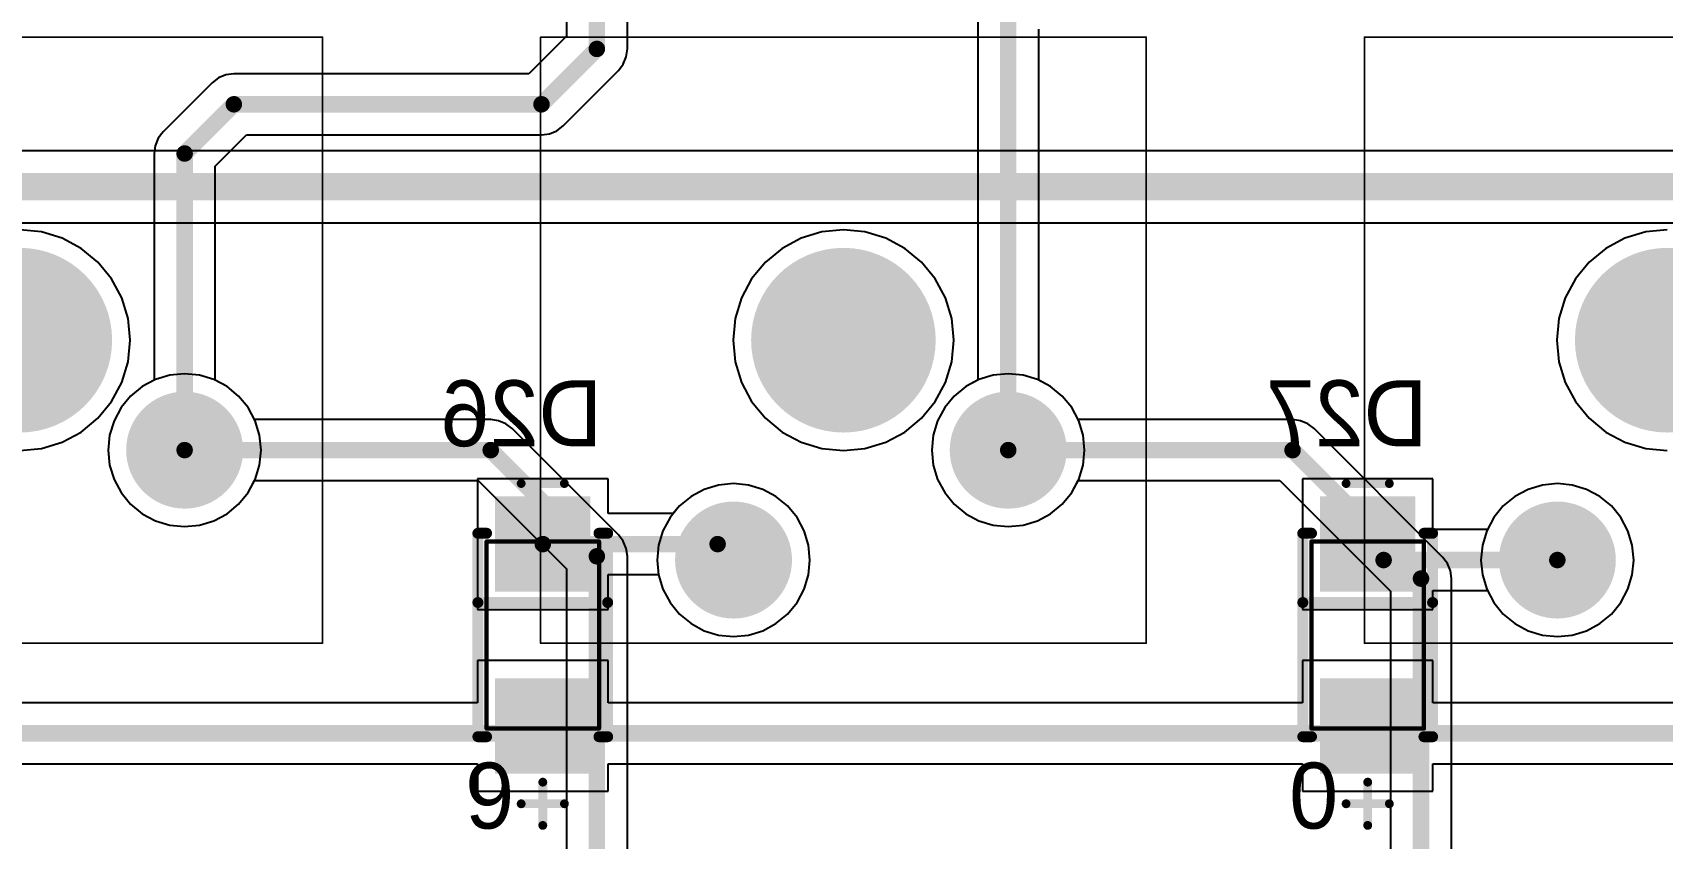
# Model space of a CAD drawing. Header units: millimetres. Extents: x 25 to 374, y 23 to 150.
# Drawn here: x 187.71 to 225.39, y 99.7 to 118.32 of the extents above; entities that cross this region are included whole.
import ezdxf

# ---------------------------------------------------------------- set-up
doc = ezdxf.new("R2010")
doc.units = ezdxf.units.MM
for name, color, linetype in [('BottomLayer', 5, 'Continuous'), ('BottomOverlay', 54, 'Continuous'), ('BottomPaste', 16, 'Continuous'), ('BottomSolder', 6, 'Continuous'), ('Mechanical1', 6, 'Continuous'), ('Mechanical13', 56, 'Continuous'), ('Mechanical15', 56, 'Continuous'), ('MultiLayer', 9, 'Continuous'), ('PadHoleLayer', 156, 'Continuous'), ('TopLayer', 1, 'Continuous'), ('TopOverlay', 2, 'Continuous'), ('TopSolder', 216, 'Continuous')]:
    doc.layers.add(name, color=color, linetype=linetype)

# ---------------------------------------------------------------- blocks, each defined once
blk = doc.blocks.new('SMA_DO_214AC__S1_B_54')
at = {"layer": 'BottomLayer'}
for points in [[(-1.1, -1), (-1.1, 1), (-3.1, -1), (-3.1, 1)], [(3.1, -1), (3.1, 1), (1.1, -1), (1.1, 1)]]:
    blk.add_solid(points, dxfattribs=at)
at = {"layer": 'BottomOverlay', "const_width": 0.254}
for points in [[(-2.35, 1.3), (-2.35, 1.5)], [(2.35, 1.5), (-2.35, 1.5)], [(-0.75, -1.5), (-0.75, 1.5)], [(2.35, 1.3), (2.35, 1.5)], [(-2.35, -1.5), (-2.35, -1.3)], [(2.35, -1.5), (-2.35, -1.5)], [(2.35, -1.5), (2.35, -1.3)]]:
    blk.add_lwpolyline(points, dxfattribs=at)
at = {"layer": 'BottomOverlay', "const_width": 0.127}
for points in [[(-2.414, 1.5, 1), (-2.287, 1.5, 1)], [(-2.414, 1.5, 1), (-2.287, 1.5, 1)], [(-0.814, 1.5, 1), (-0.687, 1.5, 1)], [(2.287, 1.5, 1), (2.414, 1.5, 1)], [(2.287, 1.5, 1), (2.414, 1.5, 1)], [(-2.414, 1.3, 1), (-2.287, 1.3, 1)], [(2.287, 1.3, 1), (2.414, 1.3, 1)], [(-2.414, -1.3, 1), (-2.287, -1.3, 1)], [(-2.414, -1.5, 1), (-2.287, -1.5, 1)], [(-2.414, -1.5, 1), (-2.287, -1.5, 1)], [(-0.814, -1.5, 1), (-0.687, -1.5, 1)], [(2.287, -1.3, 1), (2.414, -1.3, 1)], [(2.287, -1.5, 1), (2.414, -1.5, 1)], [(2.287, -1.5, 1), (2.414, -1.5, 1)]]:
    blk.add_lwpolyline(points, format="xyb", close=True, dxfattribs=at)
at = {"layer": 'BottomPaste'}
for points in [[(-1.1, -1), (-1.1, 1), (-3.1, -1), (-3.1, 1)], [(3.1, -1), (3.1, 1), (1.1, -1), (1.1, 1)]]:
    blk.add_solid(points, dxfattribs=at)
at = {"layer": 'BottomSolder'}
for points in [[(-0.998, -1.102), (-0.998, 1.102), (-3.202, -1.102), (-3.202, 1.102)], [(3.202, -1.102), (3.202, 1.102), (0.998, -1.102), (0.998, 1.102)]]:
    blk.add_solid(points, dxfattribs=at)
at = {"layer": 'Mechanical13', "const_width": 0.1}
for points in [[(2.16, 1.3), (-2.16, 1.3)], [(-2.16, -1.3), (-2.16, 1.3)], [(2.16, -1.3), (2.16, 1.3)], [(2.16, -1.3), (-2.16, -1.3)]]:
    blk.add_lwpolyline(points, dxfattribs=at)
at = {"layer": 'Mechanical13', "const_width": 0.05}
for points in [[(-2.185, 1.3, 1), (-2.135, 1.3, 1)], [(-2.185, 1.3, 1), (-2.135, 1.3, 1)], [(2.135, 1.3, 1), (2.185, 1.3, 1)], [(2.135, 1.3, 1), (2.185, 1.3, 1)], [(-2.185, -1.3, 1), (-2.135, -1.3, 1)], [(-2.185, -1.3, 1), (-2.135, -1.3, 1)], [(2.135, -1.3, 1), (2.185, -1.3, 1)], [(2.135, -1.3, 1), (2.185, -1.3, 1)]]:
    blk.add_lwpolyline(points, format="xyb", close=True, dxfattribs=at)
at = {"layer": 'Mechanical15', "const_width": 0.203}
for points in [[(-3.5, -0.5), (-3.5, 0.5)], [(3.9, -0.5), (3.9, 0.5)], [(4.4, 0), (3.4, 0)]]:
    blk.add_lwpolyline(points, dxfattribs=at)
at = {"layer": 'Mechanical15', "const_width": 0.102}
for points in [[(-3.551, 0.5, 1), (-3.449, 0.5, 1)], [(3.849, 0.5, 1), (3.951, 0.5, 1)], [(3.349, 0, 1), (3.451, 0, 1)], [(4.349, 0, 1), (4.451, 0, 1)], [(-3.551, -0.5, 1), (-3.449, -0.5, 1)], [(3.849, -0.5, 1), (3.951, -0.5, 1)]]:
    blk.add_lwpolyline(points, format="xyb", close=True, dxfattribs=at)
blk = doc.blocks.new('SMA_DO_214AC__S1_B_55')
at = {"layer": 'BottomLayer'}
for points in [[(-1.1, -1), (-1.1, 1), (-3.1, -1), (-3.1, 1)], [(3.1, -1), (3.1, 1), (1.1, -1), (1.1, 1)]]:
    blk.add_solid(points, dxfattribs=at)
at = {"layer": 'BottomOverlay', "const_width": 0.254}
for points in [[(-2.35, 1.3), (-2.35, 1.5)], [(2.35, 1.5), (-2.35, 1.5)], [(-0.75, -1.5), (-0.75, 1.5)], [(2.35, 1.3), (2.35, 1.5)], [(-2.35, -1.5), (-2.35, -1.3)], [(2.35, -1.5), (-2.35, -1.5)], [(2.35, -1.5), (2.35, -1.3)]]:
    blk.add_lwpolyline(points, dxfattribs=at)
at = {"layer": 'BottomOverlay', "const_width": 0.127}
for points in [[(-2.414, 1.5, 1), (-2.287, 1.5, 1)], [(-2.414, 1.5, 1), (-2.287, 1.5, 1)], [(-0.814, 1.5, 1), (-0.687, 1.5, 1)], [(2.287, 1.5, 1), (2.414, 1.5, 1)], [(2.287, 1.5, 1), (2.414, 1.5, 1)], [(-2.414, 1.3, 1), (-2.287, 1.3, 1)], [(2.287, 1.3, 1), (2.414, 1.3, 1)], [(-2.414, -1.3, 1), (-2.287, -1.3, 1)], [(-2.414, -1.5, 1), (-2.287, -1.5, 1)], [(-2.414, -1.5, 1), (-2.287, -1.5, 1)], [(-0.814, -1.5, 1), (-0.687, -1.5, 1)], [(2.287, -1.3, 1), (2.414, -1.3, 1)], [(2.287, -1.5, 1), (2.414, -1.5, 1)], [(2.287, -1.5, 1), (2.414, -1.5, 1)]]:
    blk.add_lwpolyline(points, format="xyb", close=True, dxfattribs=at)
at = {"layer": 'BottomPaste'}
for points in [[(-1.1, -1), (-1.1, 1), (-3.1, -1), (-3.1, 1)], [(3.1, -1), (3.1, 1), (1.1, -1), (1.1, 1)]]:
    blk.add_solid(points, dxfattribs=at)
at = {"layer": 'BottomSolder'}
for points in [[(-0.998, -1.102), (-0.998, 1.102), (-3.202, -1.102), (-3.202, 1.102)], [(3.202, -1.102), (3.202, 1.102), (0.998, -1.102), (0.998, 1.102)]]:
    blk.add_solid(points, dxfattribs=at)
at = {"layer": 'Mechanical13', "const_width": 0.1}
for points in [[(2.16, 1.3), (-2.16, 1.3)], [(-2.16, -1.3), (-2.16, 1.3)], [(2.16, -1.3), (2.16, 1.3)], [(2.16, -1.3), (-2.16, -1.3)]]:
    blk.add_lwpolyline(points, dxfattribs=at)
at = {"layer": 'Mechanical13', "const_width": 0.05}
for points in [[(-2.185, 1.3, 1), (-2.135, 1.3, 1)], [(-2.185, 1.3, 1), (-2.135, 1.3, 1)], [(2.135, 1.3, 1), (2.185, 1.3, 1)], [(2.135, 1.3, 1), (2.185, 1.3, 1)], [(-2.185, -1.3, 1), (-2.135, -1.3, 1)], [(-2.185, -1.3, 1), (-2.135, -1.3, 1)], [(2.135, -1.3, 1), (2.185, -1.3, 1)], [(2.135, -1.3, 1), (2.185, -1.3, 1)]]:
    blk.add_lwpolyline(points, format="xyb", close=True, dxfattribs=at)
at = {"layer": 'Mechanical15', "const_width": 0.203}
for points in [[(-3.5, -0.5), (-3.5, 0.5)], [(3.9, -0.5), (3.9, 0.5)], [(4.4, 0), (3.4, 0)]]:
    blk.add_lwpolyline(points, dxfattribs=at)
at = {"layer": 'Mechanical15', "const_width": 0.102}
for points in [[(-3.551, 0.5, 1), (-3.449, 0.5, 1)], [(3.849, 0.5, 1), (3.951, 0.5, 1)], [(3.349, 0, 1), (3.451, 0, 1)], [(4.349, 0, 1), (4.451, 0, 1)], [(-3.551, -0.5, 1), (-3.449, -0.5, 1)], [(3.849, -0.5, 1), (3.951, -0.5, 1)]]:
    blk.add_lwpolyline(points, format="xyb", close=True, dxfattribs=at)
blk = doc.blocks.new('MX_SW_3_145')
at = {"layer": 'BottomLayer'}
for points, const_width in [([(-1.016, 0, 1), (1.016, 0, 1)], 2.032), ([(3.185, -2.54, 1), (4.435, -2.54, 1)], 1.25), ([(-3.165, -5.08, 1), (-1.915, -5.08, 1)], 1.25)]:
    blk.add_lwpolyline(points, format="xyb", close=True, dxfattribs=dict(at, const_width=const_width))
at = {"layer": 'BottomSolder'}
for points, const_width in [([(-1.067, 0, 1), (1.067, 0, 1)], 2.134), ([(3.134, -2.54, 1), (4.486, -2.54, 1)], 1.352), ([(-3.216, -5.08, 1), (-1.864, -5.08, 1)], 1.352)]:
    blk.add_lwpolyline(points, format="xyb", close=True, dxfattribs=dict(at, const_width=const_width))
at = {"layer": 'Mechanical1', "const_width": 0.0381}
for points in [[(-7, -7), (-7, 7)], [(-7, 7), (7, 7)], [(7, -7), (7, 7)], [(-7, -7), (7, -7)]]:
    blk.add_lwpolyline(points, dxfattribs=at)
at = {"layer": 'Mechanical1', "const_width": 0.0191}
for points in [[(-7.01, 7, 1), (-6.99, 7, 1)], [(-7.01, 7, 1), (-6.99, 7, 1)], [(6.99, 7, 1), (7.01, 7, 1)], [(6.99, 7, 1), (7.01, 7, 1)], [(-7.01, -7, 1), (-6.99, -7, 1)], [(-7.01, -7, 1), (-6.99, -7, 1)], [(6.99, -7, 1), (7.01, -7, 1)], [(6.99, -7, 1), (7.01, -7, 1)]]:
    blk.add_lwpolyline(points, format="xyb", close=True, dxfattribs=at)
at = {"layer": 'MultiLayer'}
for points, const_width in [([(-1.016, 0, 1), (1.016, 0, 1)], 2.032), ([(3.185, -2.54, 1), (4.435, -2.54, 1)], 1.25), ([(-3.165, -5.08, 1), (-1.915, -5.08, 1)], 1.25)]:
    blk.add_lwpolyline(points, format="xyb", close=True, dxfattribs=dict(at, const_width=const_width))
at = {"layer": 'PadHoleLayer'}
for points, const_width in [([(-1.016, 0, 1), (1.016, 0, 1)], 2.032), ([(3.435, -2.54, 1), (4.185, -2.54, 1)], 0.75), ([(-2.915, -5.08, 1), (-2.165, -5.08, 1)], 0.75)]:
    blk.add_lwpolyline(points, format="xyb", close=True, dxfattribs=dict(at, const_width=const_width))
at = {"layer": 'TopLayer'}
for points, const_width in [([(-1.016, 0, 1), (1.016, 0, 1)], 2.032), ([(3.185, -2.54, 1), (4.435, -2.54, 1)], 1.25), ([(-3.165, -5.08, 1), (-1.915, -5.08, 1)], 1.25)]:
    blk.add_lwpolyline(points, format="xyb", close=True, dxfattribs=dict(at, const_width=const_width))
at = {"layer": 'TopSolder'}
for points, const_width in [([(-1.067, 0, 1), (1.067, 0, 1)], 2.134), ([(3.134, -2.54, 1), (4.486, -2.54, 1)], 1.352), ([(-3.216, -5.08, 1), (-1.864, -5.08, 1)], 1.352)]:
    blk.add_lwpolyline(points, format="xyb", close=True, dxfattribs=dict(at, const_width=const_width))
blk = doc.blocks.new('MX_SW_3_146')
at = {"layer": 'BottomLayer'}
for points, const_width in [([(-1.016, 0, 1), (1.016, 0, 1)], 2.032), ([(3.185, -2.54, 1), (4.435, -2.54, 1)], 1.25), ([(-3.165, -5.08, 1), (-1.915, -5.08, 1)], 1.25)]:
    blk.add_lwpolyline(points, format="xyb", close=True, dxfattribs=dict(at, const_width=const_width))
at = {"layer": 'BottomSolder'}
for points, const_width in [([(-1.067, 0, 1), (1.067, 0, 1)], 2.134), ([(3.134, -2.54, 1), (4.486, -2.54, 1)], 1.352), ([(-3.216, -5.08, 1), (-1.864, -5.08, 1)], 1.352)]:
    blk.add_lwpolyline(points, format="xyb", close=True, dxfattribs=dict(at, const_width=const_width))
at = {"layer": 'Mechanical1', "const_width": 0.0381}
for points in [[(-7, -7), (-7, 7)], [(-7, 7), (7, 7)], [(7, -7), (7, 7)], [(-7, -7), (7, -7)]]:
    blk.add_lwpolyline(points, dxfattribs=at)
at = {"layer": 'Mechanical1', "const_width": 0.0191}
for points in [[(-7.01, 7, 1), (-6.99, 7, 1)], [(-7.01, 7, 1), (-6.99, 7, 1)], [(6.99, 7, 1), (7.01, 7, 1)], [(6.99, 7, 1), (7.01, 7, 1)], [(-7.01, -7, 1), (-6.99, -7, 1)], [(-7.01, -7, 1), (-6.99, -7, 1)], [(6.99, -7, 1), (7.01, -7, 1)], [(6.99, -7, 1), (7.01, -7, 1)]]:
    blk.add_lwpolyline(points, format="xyb", close=True, dxfattribs=at)
at = {"layer": 'MultiLayer'}
for points, const_width in [([(-1.016, 0, 1), (1.016, 0, 1)], 2.032), ([(3.185, -2.54, 1), (4.435, -2.54, 1)], 1.25), ([(-3.165, -5.08, 1), (-1.915, -5.08, 1)], 1.25)]:
    blk.add_lwpolyline(points, format="xyb", close=True, dxfattribs=dict(at, const_width=const_width))
at = {"layer": 'PadHoleLayer'}
for points, const_width in [([(-1.016, 0, 1), (1.016, 0, 1)], 2.032), ([(3.435, -2.54, 1), (4.185, -2.54, 1)], 0.75), ([(-2.915, -5.08, 1), (-2.165, -5.08, 1)], 0.75)]:
    blk.add_lwpolyline(points, format="xyb", close=True, dxfattribs=dict(at, const_width=const_width))
at = {"layer": 'TopLayer'}
for points, const_width in [([(-1.016, 0, 1), (1.016, 0, 1)], 2.032), ([(3.185, -2.54, 1), (4.435, -2.54, 1)], 1.25), ([(-3.165, -5.08, 1), (-1.915, -5.08, 1)], 1.25)]:
    blk.add_lwpolyline(points, format="xyb", close=True, dxfattribs=dict(at, const_width=const_width))
at = {"layer": 'TopSolder'}
for points, const_width in [([(-1.067, 0, 1), (1.067, 0, 1)], 2.134), ([(3.134, -2.54, 1), (4.486, -2.54, 1)], 1.352), ([(-3.216, -5.08, 1), (-1.864, -5.08, 1)], 1.352)]:
    blk.add_lwpolyline(points, format="xyb", close=True, dxfattribs=dict(at, const_width=const_width))
blk = doc.blocks.new('MX_SW_3_147')
at = {"layer": 'BottomLayer'}
for points, const_width in [([(-1.016, 0, 1), (1.016, 0, 1)], 2.032), ([(3.185, -2.54, 1), (4.435, -2.54, 1)], 1.25), ([(-3.165, -5.08, 1), (-1.915, -5.08, 1)], 1.25)]:
    blk.add_lwpolyline(points, format="xyb", close=True, dxfattribs=dict(at, const_width=const_width))
at = {"layer": 'BottomSolder'}
for points, const_width in [([(-1.067, 0, 1), (1.067, 0, 1)], 2.134), ([(3.134, -2.54, 1), (4.486, -2.54, 1)], 1.352), ([(-3.216, -5.08, 1), (-1.864, -5.08, 1)], 1.352)]:
    blk.add_lwpolyline(points, format="xyb", close=True, dxfattribs=dict(at, const_width=const_width))
at = {"layer": 'Mechanical1', "const_width": 0.0381}
for points in [[(-7, -7), (-7, 7)], [(-7, 7), (7, 7)], [(7, -7), (7, 7)], [(-7, -7), (7, -7)]]:
    blk.add_lwpolyline(points, dxfattribs=at)
at = {"layer": 'Mechanical1', "const_width": 0.0191}
for points in [[(-7.01, 7, 1), (-6.99, 7, 1)], [(-7.01, 7, 1), (-6.99, 7, 1)], [(6.99, 7, 1), (7.01, 7, 1)], [(6.99, 7, 1), (7.01, 7, 1)], [(-7.01, -7, 1), (-6.99, -7, 1)], [(-7.01, -7, 1), (-6.99, -7, 1)], [(6.99, -7, 1), (7.01, -7, 1)], [(6.99, -7, 1), (7.01, -7, 1)]]:
    blk.add_lwpolyline(points, format="xyb", close=True, dxfattribs=at)
at = {"layer": 'MultiLayer'}
for points, const_width in [([(-1.016, 0, 1), (1.016, 0, 1)], 2.032), ([(3.185, -2.54, 1), (4.435, -2.54, 1)], 1.25), ([(-3.165, -5.08, 1), (-1.915, -5.08, 1)], 1.25)]:
    blk.add_lwpolyline(points, format="xyb", close=True, dxfattribs=dict(at, const_width=const_width))
at = {"layer": 'PadHoleLayer'}
for points, const_width in [([(-1.016, 0, 1), (1.016, 0, 1)], 2.032), ([(3.435, -2.54, 1), (4.185, -2.54, 1)], 0.75), ([(-2.915, -5.08, 1), (-2.165, -5.08, 1)], 0.75)]:
    blk.add_lwpolyline(points, format="xyb", close=True, dxfattribs=dict(at, const_width=const_width))
at = {"layer": 'TopLayer'}
for points, const_width in [([(-1.016, 0, 1), (1.016, 0, 1)], 2.032), ([(3.185, -2.54, 1), (4.435, -2.54, 1)], 1.25), ([(-3.165, -5.08, 1), (-1.915, -5.08, 1)], 1.25)]:
    blk.add_lwpolyline(points, format="xyb", close=True, dxfattribs=dict(at, const_width=const_width))
at = {"layer": 'TopSolder'}
for points, const_width in [([(-1.067, 0, 1), (1.067, 0, 1)], 2.134), ([(3.134, -2.54, 1), (4.486, -2.54, 1)], 1.352), ([(-3.216, -5.08, 1), (-1.864, -5.08, 1)], 1.352)]:
    blk.add_lwpolyline(points, format="xyb", close=True, dxfattribs=dict(at, const_width=const_width))

msp = doc.modelspace()

# ---------------------------------------------------------------- linework, layer by layer
at = {"layer": 'BottomLayer'}
for p, q in [((310.274, 115.587), (68.807, 115.587)), ((68.462, 113.922), (310.274, 113.922)), ((187.917, 113.712), (187.419, 113.761)), ((188.396, 113.567), (187.917, 113.712)), ((188.837, 113.331), (188.396, 113.567)), ((205.482, 113.567), (205.041, 113.331)), ((205.961, 113.712), (205.482, 113.567)), ((206.459, 113.761), (205.961, 113.712)), ((206.957, 113.712), (206.459, 113.761)), ((207.436, 113.567), (206.957, 113.712)), ((207.877, 113.331), (207.436, 113.567)), ((224.527, 113.567), (224.086, 113.331)), ((225.006, 113.712), (224.527, 113.567)), ((225.504, 113.761), (225.006, 113.712)), ((189.224, 113.014), (188.837, 113.331)), ((205.041, 113.331), (204.654, 113.014)), ((208.264, 113.014), (207.877, 113.331)), ((224.086, 113.331), (223.699, 113.014)), ((189.541, 112.627), (189.224, 113.014)), ((204.654, 113.014), (204.337, 112.627)), ((208.581, 112.627), (208.264, 113.014)), ((223.699, 113.014), (223.382, 112.627)), ((189.777, 112.186), (189.541, 112.627)), ((204.337, 112.627), (204.101, 112.186)), ((208.817, 112.186), (208.581, 112.627)), ((223.382, 112.627), (223.146, 112.186)), ((189.922, 111.707), (189.777, 112.186)), ((204.101, 112.186), (203.956, 111.707)), ((208.962, 111.707), (208.817, 112.186)), ((223.146, 112.186), (223, 111.707)), ((189.971, 111.209), (189.922, 111.707)), ((203.956, 111.707), (203.907, 111.209)), ((209.011, 111.209), (208.962, 111.707)), ((223, 111.707), (222.951, 111.209)), ((189.922, 110.711), (189.971, 111.209)), ((203.907, 111.209), (203.956, 110.711)), ((208.962, 110.711), (209.011, 111.209)), ((222.951, 111.209), (223, 110.711)), ((189.777, 110.232), (189.922, 110.711)), ((190.884, 110.401), (190.553, 110.301)), ((191.229, 110.435), (190.884, 110.401)), ((191.574, 110.401), (191.229, 110.435)), ((191.905, 110.301), (191.574, 110.401)), ((203.956, 110.711), (204.101, 110.232)), ((208.817, 110.232), (208.962, 110.711)), ((209.924, 110.401), (209.593, 110.301)), ((210.269, 110.435), (209.924, 110.401)), ((210.613, 110.401), (210.269, 110.435)), ((210.945, 110.301), (210.613, 110.401)), ((223, 110.711), (223.146, 110.232)), ((189.541, 109.791), (189.777, 110.232)), ((190.248, 110.138), (189.98, 109.918)), ((190.553, 110.301), (190.248, 110.138)), ((192.21, 110.138), (191.905, 110.301)), ((192.478, 109.918), (192.21, 110.138)), ((204.101, 110.232), (204.337, 109.791)), ((208.581, 109.791), (208.817, 110.232)), ((209.287, 110.138), (209.02, 109.918)), ((209.593, 110.301), (209.287, 110.138)), ((211.25, 110.138), (210.945, 110.301)), ((211.518, 109.918), (211.25, 110.138)), ((223.146, 110.232), (223.382, 109.791)), ((189.224, 109.404), (189.541, 109.791)), ((189.76, 109.65), (189.597, 109.345)), ((189.98, 109.918), (189.76, 109.65)), ((192.698, 109.65), (192.478, 109.918)), ((192.861, 109.345), (192.698, 109.65)), ((204.337, 109.791), (204.654, 109.404)), ((208.264, 109.404), (208.581, 109.791)), ((208.8, 109.65), (208.637, 109.345)), ((209.02, 109.918), (208.8, 109.65)), ((211.738, 109.65), (211.518, 109.918)), ((211.901, 109.345), (211.738, 109.65)), ((223.382, 109.791), (223.699, 109.404)), ((188.837, 109.087), (189.224, 109.404)), ((189.597, 109.345), (189.496, 109.013)), ((192.962, 109.013), (192.861, 109.345)), ((204.654, 109.404), (205.041, 109.087)), ((207.877, 109.087), (208.264, 109.404)), ((208.637, 109.345), (208.536, 109.013)), ((212.001, 109.013), (211.901, 109.345)), ((223.699, 109.404), (224.086, 109.087)), ((188.396, 108.851), (188.837, 109.087)), ((189.496, 109.013), (189.462, 108.669)), ((192.995, 108.669), (192.962, 109.013)), ((205.041, 109.087), (205.482, 108.851)), ((207.436, 108.851), (207.877, 109.087)), ((208.536, 109.013), (208.502, 108.669)), ((212.035, 108.669), (212.001, 109.013)), ((224.086, 109.087), (224.527, 108.851)), ((187.419, 108.657), (187.917, 108.706)), ((187.917, 108.706), (188.396, 108.851)), ((189.462, 108.669), (189.496, 108.324)), ((192.962, 108.324), (192.995, 108.669)), ((205.482, 108.851), (205.961, 108.706)), ((205.961, 108.706), (206.459, 108.657)), ((206.459, 108.657), (206.957, 108.706)), ((206.957, 108.706), (207.436, 108.851)), ((208.502, 108.669), (208.536, 108.324)), ((212.001, 108.324), (212.035, 108.669)), ((224.527, 108.851), (225.006, 108.706)), ((225.006, 108.706), (225.504, 108.657)), ((189.496, 108.324), (189.597, 107.993)), ((192.861, 107.993), (192.962, 108.324)), ((208.536, 108.324), (208.637, 107.993)), ((211.901, 107.993), (212.001, 108.324)), ((189.597, 107.993), (189.76, 107.687)), ((192.698, 107.687), (192.861, 107.993)), ((201.017, 108.005), (198.001, 108.005)), ((198.001, 108.005), (198.001, 104.989)), ((201.017, 107.201), (201.017, 108.005)), ((203.243, 107.761), (202.937, 107.598)), ((203.574, 107.861), (203.243, 107.761)), ((203.919, 107.895), (203.574, 107.861)), ((204.263, 107.861), (203.919, 107.895)), ((204.595, 107.761), (204.263, 107.861)), ((204.9, 107.598), (204.595, 107.761)), ((208.637, 107.993), (208.8, 107.687)), ((211.738, 107.687), (211.901, 107.993)), ((220.088, 108.005), (217.072, 108.005)), ((217.072, 108.005), (217.072, 104.989)), ((220.088, 106.833), (220.088, 108.005)), ((222.288, 107.761), (221.982, 107.598)), ((222.619, 107.861), (222.288, 107.761)), ((222.964, 107.895), (222.619, 107.861)), ((223.308, 107.861), (222.964, 107.895)), ((223.64, 107.761), (223.308, 107.861)), ((223.945, 107.598), (223.64, 107.761)), ((189.76, 107.687), (189.98, 107.42)), ((189.98, 107.42), (190.248, 107.2)), ((192.21, 107.2), (192.478, 107.42)), ((192.478, 107.42), (192.698, 107.687)), ((202.937, 107.598), (202.67, 107.378)), ((205.168, 107.378), (204.9, 107.598)), ((208.8, 107.687), (209.02, 107.42)), ((209.02, 107.42), (209.287, 107.2)), ((211.25, 107.2), (211.518, 107.42)), ((211.518, 107.42), (211.738, 107.687)), ((221.982, 107.598), (221.715, 107.378)), ((224.213, 107.378), (223.945, 107.598)), ((190.248, 107.2), (190.553, 107.037)), ((190.553, 107.037), (190.884, 106.936)), ((191.574, 106.936), (191.905, 107.037)), ((191.905, 107.037), (192.21, 107.2)), ((202.525, 107.201), (201.017, 107.201)), ((202.67, 107.378), (202.525, 107.201)), ((205.388, 107.11), (205.168, 107.378)), ((205.551, 106.805), (205.388, 107.11)), ((209.287, 107.2), (209.593, 107.037)), ((209.593, 107.037), (209.924, 106.936)), ((210.613, 106.936), (210.945, 107.037)), ((210.945, 107.037), (211.25, 107.2)), ((221.495, 107.11), (221.347, 106.833)), ((221.715, 107.378), (221.495, 107.11)), ((224.433, 107.11), (224.213, 107.378)), ((224.596, 106.805), (224.433, 107.11)), ((190.884, 106.936), (191.229, 106.902)), ((191.229, 106.902), (191.574, 106.936)), ((205.651, 106.473), (205.551, 106.805)), ((209.924, 106.936), (210.269, 106.902)), ((210.269, 106.902), (210.613, 106.936)), ((221.347, 106.833), (220.088, 106.833)), ((224.696, 106.473), (224.596, 106.805)), ((205.685, 106.129), (205.651, 106.473)), ((224.73, 106.129), (224.696, 106.473)), ((205.651, 105.784), (205.685, 106.129)), ((224.696, 105.784), (224.73, 106.129)), ((201.017, 104.989), (201.017, 105.792)), ((201.017, 105.792), (202.185, 105.792)), ((202.185, 105.792), (202.186, 105.784)), ((202.186, 105.784), (202.287, 105.453)), ((205.551, 105.453), (205.651, 105.784)), ((224.596, 105.453), (224.696, 105.784)), ((202.287, 105.453), (202.45, 105.147)), ((202.45, 105.147), (202.67, 104.88)), ((205.168, 104.88), (205.388, 105.147)), ((205.388, 105.147), (205.551, 105.453)), ((220.088, 104.989), (220.088, 105.424)), ((220.088, 105.424), (221.347, 105.424)), ((221.347, 105.424), (221.495, 105.147)), ((221.495, 105.147), (221.715, 104.88)), ((224.213, 104.88), (224.433, 105.147)), ((224.433, 105.147), (224.596, 105.453)), ((198.001, 104.989), (201.017, 104.989)), ((202.67, 104.88), (202.937, 104.66)), ((204.9, 104.66), (205.168, 104.88)), ((217.072, 104.989), (220.088, 104.989)), ((221.715, 104.88), (221.982, 104.66)), ((223.945, 104.66), (224.213, 104.88)), ((202.937, 104.66), (203.243, 104.497)), ((203.243, 104.497), (203.574, 104.396)), ((203.574, 104.396), (203.919, 104.362)), ((203.919, 104.362), (204.263, 104.396)), ((204.263, 104.396), (204.595, 104.497)), ((204.595, 104.497), (204.9, 104.66)), ((221.982, 104.66), (222.288, 104.497)), ((222.288, 104.497), (222.619, 104.396)), ((222.619, 104.396), (222.964, 104.362)), ((222.964, 104.362), (223.308, 104.396)), ((223.308, 104.396), (223.64, 104.497)), ((223.64, 104.497), (223.945, 104.66)), ((201.017, 103.805), (198.001, 103.805)), ((198.001, 103.805), (198.001, 102.828)), ((201.017, 102.828), (201.017, 103.805)), ((220.088, 103.805), (217.072, 103.805)), ((217.072, 103.805), (217.072, 102.828)), ((220.088, 102.828), (220.088, 103.805)), ((198.001, 102.828), (181.942, 102.828)), ((217.072, 102.828), (201.017, 102.828)), ((236.145, 102.828), (220.088, 102.828)), ((181.942, 101.419), (198.001, 101.419)), ((198.001, 101.419), (198.001, 100.789)), ((201.017, 100.789), (201.017, 101.419)), ((201.017, 101.419), (217.072, 101.419)), ((217.072, 101.419), (217.072, 100.789)), ((220.088, 100.789), (220.088, 101.419)), ((220.088, 101.419), (236.145, 101.419)), ((198.001, 100.789), (201.017, 100.789)), ((217.072, 100.789), (220.088, 100.789))]:
    msp.add_line(p, q, dxfattribs=at)
for points, const_width in [([(68.462, 114.755), (310.858, 114.755)], 0.635), ([(199.509, 106.497), (203.551, 106.497)], 0.381), ([(218.947, 106.129), (222.964, 106.129)], 0.381), ([(47.109, 102.124), (237.653, 102.124)], 0.381)]:
    msp.add_lwpolyline(points, dxfattribs=dict(at, const_width=const_width))
at = {"layer": 'BottomLayer', "const_width": 0.191}
for points in [[(199.414, 106.497, 1), (199.605, 106.497, 1)], [(203.456, 106.497, 1), (203.646, 106.497, 1)], [(218.852, 106.129, 1), (219.043, 106.129, 1)], [(222.868, 106.129, 1), (223.059, 106.129, 1)]]:
    msp.add_lwpolyline(points, format="xyb", close=True, dxfattribs=at)
at = {"layer": 'Mechanical1', "const_width": 0.0127}
for points in [[(180.42, 118.205), (194.419, 118.205)], [(194.419, 104.206), (194.419, 118.205)], [(199.47, 118.205), (213.469, 118.205)], [(199.47, 104.206), (199.47, 118.205)], [(213.469, 104.206), (213.469, 118.205)], [(218.52, 118.205), (232.519, 118.205)], [(218.52, 104.206), (218.52, 118.205)], [(180.42, 104.206), (194.419, 104.206)], [(199.47, 104.206), (213.469, 104.206)], [(218.52, 104.206), (232.519, 104.206)]]:
    msp.add_lwpolyline(points, dxfattribs=at)
at = {"layer": 'Mechanical1', "const_width": 0.00635}
for points in [[(194.416, 118.205, 1), (194.422, 118.205, 1)], [(194.416, 118.205, 1), (194.422, 118.205, 1)], [(199.467, 118.205, 1), (199.473, 118.205, 1)], [(199.467, 118.205, 1), (199.473, 118.205, 1)], [(213.466, 118.205, 1), (213.472, 118.205, 1)], [(213.466, 118.205, 1), (213.472, 118.205, 1)], [(218.517, 118.205, 1), (218.523, 118.205, 1)], [(218.517, 118.205, 1), (218.523, 118.205, 1)], [(194.416, 104.206, 1), (194.422, 104.206, 1)], [(194.416, 104.206, 1), (194.422, 104.206, 1)], [(199.467, 104.206, 1), (199.473, 104.206, 1)], [(199.467, 104.206, 1), (199.473, 104.206, 1)], [(213.466, 104.206, 1), (213.472, 104.206, 1)], [(213.466, 104.206, 1), (213.472, 104.206, 1)], [(218.517, 104.206, 1), (218.523, 104.206, 1)], [(218.517, 104.206, 1), (218.523, 104.206, 1)]]:
    msp.add_lwpolyline(points, format="xyb", close=True, dxfattribs=at)
at = {"layer": 'TopLayer'}
for p, q in [((200.055, 135.614), (200.055, 118.232)), ((201.464, 117.94), (201.464, 135.614)), ((209.564, 118.687), (209.564, 110.286)), ((210.973, 110.286), (210.973, 118.395)), ((200.055, 118.232), (199.187, 117.364)), ((201.44, 117.757), (201.464, 117.94)), ((201.257, 117.442), (201.369, 117.588)), ((201.369, 117.588), (201.44, 117.757)), ((192.015, 117.27), (191.869, 117.158)), ((192.185, 117.34), (192.015, 117.27)), ((192.367, 117.364), (192.185, 117.34)), ((199.187, 117.364), (192.367, 117.364)), ((199.977, 116.161), (201.257, 117.442)), ((191.869, 117.158), (190.731, 116.02)), ((199.661, 115.979), (199.831, 116.05)), ((199.831, 116.05), (199.977, 116.161)), ((190.548, 115.704), (190.524, 115.522)), ((190.619, 115.874), (190.548, 115.704)), ((190.731, 116.02), (190.619, 115.874)), ((191.934, 115.23), (192.659, 115.955)), ((192.659, 115.955), (199.479, 115.955)), ((199.479, 115.955), (199.661, 115.979)), ((190.524, 115.522), (190.524, 110.286)), ((191.934, 110.286), (191.934, 115.23)), ((187.917, 113.712), (187.419, 113.761)), ((188.396, 113.567), (187.917, 113.712)), ((188.837, 113.331), (188.396, 113.567)), ((205.482, 113.567), (205.041, 113.331)), ((205.961, 113.712), (205.482, 113.567)), ((206.459, 113.761), (205.961, 113.712)), ((206.957, 113.712), (206.459, 113.761)), ((207.436, 113.567), (206.957, 113.712)), ((207.877, 113.331), (207.436, 113.567)), ((224.527, 113.567), (224.086, 113.331)), ((225.006, 113.712), (224.527, 113.567)), ((225.504, 113.761), (225.006, 113.712)), ((189.224, 113.014), (188.837, 113.331)), ((205.041, 113.331), (204.654, 113.014)), ((208.264, 113.014), (207.877, 113.331)), ((224.086, 113.331), (223.699, 113.014)), ((189.541, 112.627), (189.224, 113.014)), ((204.654, 113.014), (204.337, 112.627)), ((208.581, 112.627), (208.264, 113.014)), ((223.699, 113.014), (223.382, 112.627)), ((189.777, 112.186), (189.541, 112.627)), ((204.337, 112.627), (204.101, 112.186)), ((208.817, 112.186), (208.581, 112.627)), ((223.382, 112.627), (223.146, 112.186)), ((189.922, 111.707), (189.777, 112.186)), ((204.101, 112.186), (203.956, 111.707)), ((208.962, 111.707), (208.817, 112.186)), ((223.146, 112.186), (223, 111.707)), ((189.971, 111.209), (189.922, 111.707)), ((203.956, 111.707), (203.907, 111.209)), ((209.011, 111.209), (208.962, 111.707)), ((223, 111.707), (222.951, 111.209)), ((189.922, 110.711), (189.971, 111.209)), ((203.907, 111.209), (203.956, 110.711)), ((208.962, 110.711), (209.011, 111.209)), ((222.951, 111.209), (223, 110.711)), ((189.777, 110.232), (189.922, 110.711)), ((203.956, 110.711), (204.101, 110.232)), ((208.817, 110.232), (208.962, 110.711)), ((223, 110.711), (223.146, 110.232)), ((189.541, 109.791), (189.777, 110.232)), ((190.248, 110.138), (189.98, 109.918)), ((190.524, 110.286), (190.248, 110.138)), ((192.21, 110.138), (191.934, 110.286)), ((192.478, 109.918), (192.21, 110.138)), ((204.101, 110.232), (204.337, 109.791)), ((208.581, 109.791), (208.817, 110.232)), ((209.287, 110.138), (209.02, 109.918)), ((209.564, 110.286), (209.287, 110.138)), ((211.25, 110.138), (210.973, 110.286)), ((211.518, 109.918), (211.25, 110.138)), ((223.146, 110.232), (223.382, 109.791)), ((189.224, 109.404), (189.541, 109.791)), ((189.76, 109.65), (189.597, 109.345)), ((189.98, 109.918), (189.76, 109.65)), ((192.698, 109.65), (192.478, 109.918)), ((192.846, 109.373), (192.698, 109.65)), ((204.337, 109.791), (204.654, 109.404)), ((208.264, 109.404), (208.581, 109.791)), ((208.8, 109.65), (208.637, 109.345)), ((209.02, 109.918), (208.8, 109.65)), ((211.738, 109.65), (211.518, 109.918)), ((211.886, 109.373), (211.738, 109.65)), ((223.382, 109.791), (223.699, 109.404)), ((188.837, 109.087), (189.224, 109.404)), ((189.597, 109.345), (189.496, 109.013)), ((198.305, 109.373), (192.846, 109.373)), ((198.488, 109.349), (198.305, 109.373)), ((198.658, 109.279), (198.488, 109.349)), ((198.804, 109.167), (198.658, 109.279)), ((204.654, 109.404), (205.041, 109.087)), ((207.877, 109.087), (208.264, 109.404)), ((208.637, 109.345), (208.536, 109.013)), ((216.842, 109.373), (211.886, 109.373)), ((217.025, 109.349), (216.842, 109.373)), ((217.195, 109.279), (217.025, 109.349)), ((217.341, 109.167), (217.195, 109.279)), ((223.699, 109.404), (224.086, 109.087)), ((188.396, 108.851), (188.837, 109.087)), ((189.496, 109.013), (189.462, 108.669)), ((201.257, 106.713), (198.804, 109.167)), ((205.041, 109.087), (205.482, 108.851)), ((207.436, 108.851), (207.877, 109.087)), ((208.536, 109.013), (208.502, 108.669)), ((220.31, 106.198), (217.341, 109.167)), ((224.086, 109.087), (224.527, 108.851)), ((187.419, 108.657), (187.917, 108.706)), ((187.917, 108.706), (188.396, 108.851)), ((189.462, 108.669), (189.496, 108.324)), ((205.482, 108.851), (205.961, 108.706)), ((205.961, 108.706), (206.459, 108.657)), ((206.459, 108.657), (206.957, 108.706)), ((206.957, 108.706), (207.436, 108.851)), ((208.502, 108.669), (208.536, 108.324)), ((224.527, 108.851), (225.006, 108.706)), ((225.006, 108.706), (225.504, 108.657)), ((189.496, 108.324), (189.597, 107.993)), ((208.536, 108.324), (208.637, 107.993)), ((189.597, 107.993), (189.76, 107.687)), ((192.698, 107.687), (192.846, 107.964)), ((192.846, 107.964), (198.014, 107.964)), ((198.014, 107.964), (200.055, 105.923)), ((203.243, 107.761), (202.937, 107.598)), ((203.574, 107.861), (203.243, 107.761)), ((203.919, 107.895), (203.574, 107.861)), ((204.263, 107.861), (203.919, 107.895)), ((204.595, 107.761), (204.263, 107.861)), ((204.9, 107.598), (204.595, 107.761)), ((208.637, 107.993), (208.8, 107.687)), ((211.738, 107.687), (211.886, 107.964)), ((211.886, 107.964), (216.551, 107.964)), ((216.551, 107.964), (219.107, 105.408)), ((222.288, 107.761), (221.982, 107.598)), ((222.619, 107.861), (222.288, 107.761)), ((222.964, 107.895), (222.619, 107.861)), ((223.308, 107.861), (222.964, 107.895)), ((223.64, 107.761), (223.308, 107.861)), ((223.945, 107.598), (223.64, 107.761)), ((189.76, 107.687), (189.98, 107.42)), ((189.98, 107.42), (190.248, 107.2)), ((192.21, 107.2), (192.478, 107.42)), ((192.478, 107.42), (192.698, 107.687)), ((202.937, 107.598), (202.67, 107.378)), ((205.168, 107.378), (204.9, 107.598)), ((208.8, 107.687), (209.02, 107.42)), ((209.02, 107.42), (209.287, 107.2)), ((211.25, 107.2), (211.518, 107.42)), ((211.518, 107.42), (211.738, 107.687)), ((221.982, 107.598), (221.715, 107.378)), ((224.213, 107.378), (223.945, 107.598)), ((190.248, 107.2), (190.553, 107.037)), ((190.553, 107.037), (190.884, 106.936)), ((191.574, 106.936), (191.905, 107.037)), ((191.905, 107.037), (192.21, 107.2)), ((202.45, 107.11), (202.287, 106.805)), ((202.67, 107.378), (202.45, 107.11)), ((205.388, 107.11), (205.168, 107.378)), ((205.551, 106.805), (205.388, 107.11)), ((209.287, 107.2), (209.593, 107.037)), ((209.593, 107.037), (209.924, 106.936)), ((210.613, 106.936), (210.945, 107.037)), ((210.945, 107.037), (211.25, 107.2)), ((221.495, 107.11), (221.332, 106.805)), ((221.715, 107.378), (221.495, 107.11)), ((224.433, 107.11), (224.213, 107.378)), ((224.596, 106.805), (224.433, 107.11)), ((190.884, 106.936), (191.229, 106.902)), ((191.229, 106.902), (191.574, 106.936)), ((201.369, 106.567), (201.257, 106.713)), ((202.287, 106.805), (202.186, 106.473)), ((205.651, 106.473), (205.551, 106.805)), ((209.924, 106.936), (210.269, 106.902)), ((210.269, 106.902), (210.613, 106.936)), ((221.332, 106.805), (221.231, 106.473)), ((224.696, 106.473), (224.596, 106.805)), ((201.44, 106.398), (201.369, 106.567)), ((201.464, 106.215), (201.44, 106.398)), ((202.186, 106.473), (202.152, 106.129)), ((205.685, 106.129), (205.651, 106.473)), ((221.231, 106.473), (221.197, 106.129)), ((224.73, 106.129), (224.696, 106.473)), ((200.055, 105.923), (200.055, 91.228)), ((201.464, 91.228), (201.464, 106.215)), ((202.152, 106.129), (202.186, 105.784)), ((205.651, 105.784), (205.685, 106.129)), ((220.422, 106.052), (220.31, 106.198)), ((220.492, 105.882), (220.422, 106.052)), ((220.516, 105.7), (220.492, 105.882)), ((221.197, 106.129), (221.231, 105.784)), ((224.696, 105.784), (224.73, 106.129)), ((202.186, 105.784), (202.287, 105.453)), ((205.551, 105.453), (205.651, 105.784)), ((220.516, 91.228), (220.516, 105.7)), ((221.231, 105.784), (221.332, 105.453)), ((224.596, 105.453), (224.696, 105.784)), ((202.287, 105.453), (202.45, 105.147)), ((202.45, 105.147), (202.67, 104.88)), ((205.168, 104.88), (205.388, 105.147)), ((205.388, 105.147), (205.551, 105.453)), ((219.107, 105.408), (219.107, 91.228)), ((221.332, 105.453), (221.495, 105.147)), ((221.495, 105.147), (221.715, 104.88)), ((224.213, 104.88), (224.433, 105.147)), ((224.433, 105.147), (224.596, 105.453)), ((202.67, 104.88), (202.937, 104.66)), ((204.9, 104.66), (205.168, 104.88)), ((221.715, 104.88), (221.982, 104.66)), ((223.945, 104.66), (224.213, 104.88)), ((202.937, 104.66), (203.243, 104.497)), ((203.243, 104.497), (203.574, 104.396)), ((203.574, 104.396), (203.919, 104.362)), ((203.919, 104.362), (204.263, 104.396)), ((204.263, 104.396), (204.595, 104.497)), ((204.595, 104.497), (204.9, 104.66)), ((221.982, 104.66), (222.288, 104.497)), ((222.288, 104.497), (222.619, 104.396)), ((222.619, 104.396), (222.964, 104.362)), ((222.964, 104.362), (223.308, 104.396)), ((223.308, 104.396), (223.64, 104.497)), ((223.64, 104.497), (223.945, 104.66))]:
    msp.add_line(p, q, dxfattribs=at)
at = {"layer": 'TopLayer', "const_width": 0.381}
for points in [[(200.759, 117.94), (200.759, 137.231)], [(210.269, 108.669), (210.269, 118.687)], [(199.479, 116.66), (200.759, 117.94)], [(191.229, 115.522), (192.367, 116.66)], [(192.367, 116.66), (199.479, 116.66)], [(191.229, 108.669), (191.229, 115.522)], [(191.229, 108.669), (198.305, 108.669)], [(198.305, 108.669), (200.759, 106.215)], [(210.269, 108.669), (216.842, 108.669)], [(216.842, 108.669), (219.812, 105.7)], [(200.759, 89.611), (200.759, 106.215)], [(219.812, 89.611), (219.812, 105.7)]]:
    msp.add_lwpolyline(points, dxfattribs=at)
at = {"layer": 'TopLayer', "const_width": 0.191}
for points in [[(200.664, 117.94, 1), (200.854, 117.94, 1)], [(200.664, 117.94, 1), (200.854, 117.94, 1)], [(192.272, 116.66, 1), (192.462, 116.66, 1)], [(192.272, 116.66, 1), (192.462, 116.66, 1)], [(199.384, 116.66, 1), (199.574, 116.66, 1)], [(199.384, 116.66, 1), (199.574, 116.66, 1)], [(191.134, 115.522, 1), (191.324, 115.522, 1)], [(191.134, 115.522, 1), (191.324, 115.522, 1)], [(191.134, 108.669, 1), (191.324, 108.669, 1)], [(191.134, 108.669, 1), (191.324, 108.669, 1)], [(198.21, 108.669, 1), (198.401, 108.669, 1)], [(198.21, 108.669, 1), (198.401, 108.669, 1)], [(210.174, 108.669, 1), (210.364, 108.669, 1)], [(210.174, 108.669, 1), (210.364, 108.669, 1)], [(216.747, 108.669, 1), (216.938, 108.669, 1)], [(216.747, 108.669, 1), (216.938, 108.669, 1)], [(200.664, 106.215, 1), (200.854, 106.215, 1)], [(200.664, 106.215, 1), (200.854, 106.215, 1)], [(219.716, 105.7, 1), (219.907, 105.7, 1)], [(219.716, 105.7, 1), (219.907, 105.7, 1)]]:
    msp.add_lwpolyline(points, format="xyb", close=True, dxfattribs=at)

# ---------------------------------------------------------------- block references
for name, p in [('MX_SW_3_145', (187.419, 111.209)), ('MX_SW_3_146', (206.459, 111.209)), ('MX_SW_3_147', (225.504, 111.209))]:
    msp.add_blockref(name, p)
at = {"rotation": 270}
for name, p in [('SMA_DO_214AC__S1_B_54', (199.509, 104.397)), ('SMA_DO_214AC__S1_B_55', (218.58, 104.397))]:
    msp.add_blockref(name, p, dxfattribs=at)

# ---------------------------------------------------------------- texts
at = {"layer": 'BottomOverlay', "text_generation_flag": 2}
for s, p in [('D26', (200.886, 108.758)), ('D27', (219.961, 108.758))]:
    msp.add_text(s, height=1.524, dxfattribs=at).set_placement(p)
at = {"layer": 'TopOverlay'}
for s, p in [('9', (197.714, 99.924)), ('0', (216.764, 99.924))]:
    msp.add_text(s, height=1.524, dxfattribs=at).set_placement(p)

doc.saveas('drawing.dxf')
